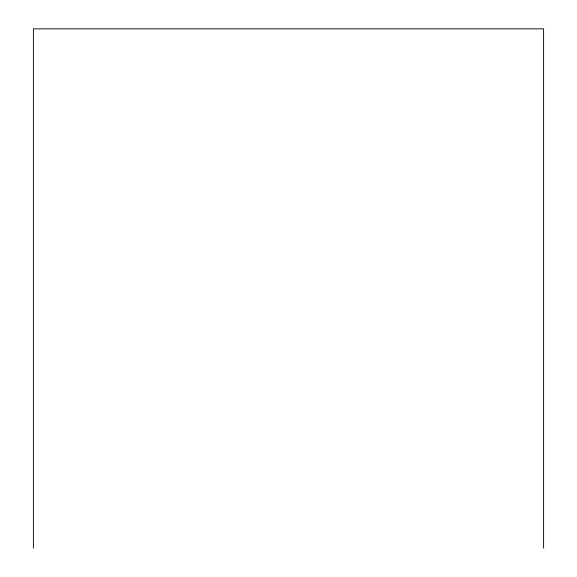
<?xml version="1.0" encoding="UTF-8"?>
<svg xmlns="http://www.w3.org/2000/svg" width="577" height="577" viewBox="0 0 577 577"><rect width="100%" height="100%" fill="white"/><g stroke="black" fill="none" stroke-linecap="round" stroke-linejoin="round"><path stroke-width="0.87" d="M543.599 548.15L543.599 28.85L33.401 28.85L33.401 548.15"/></g></svg>
